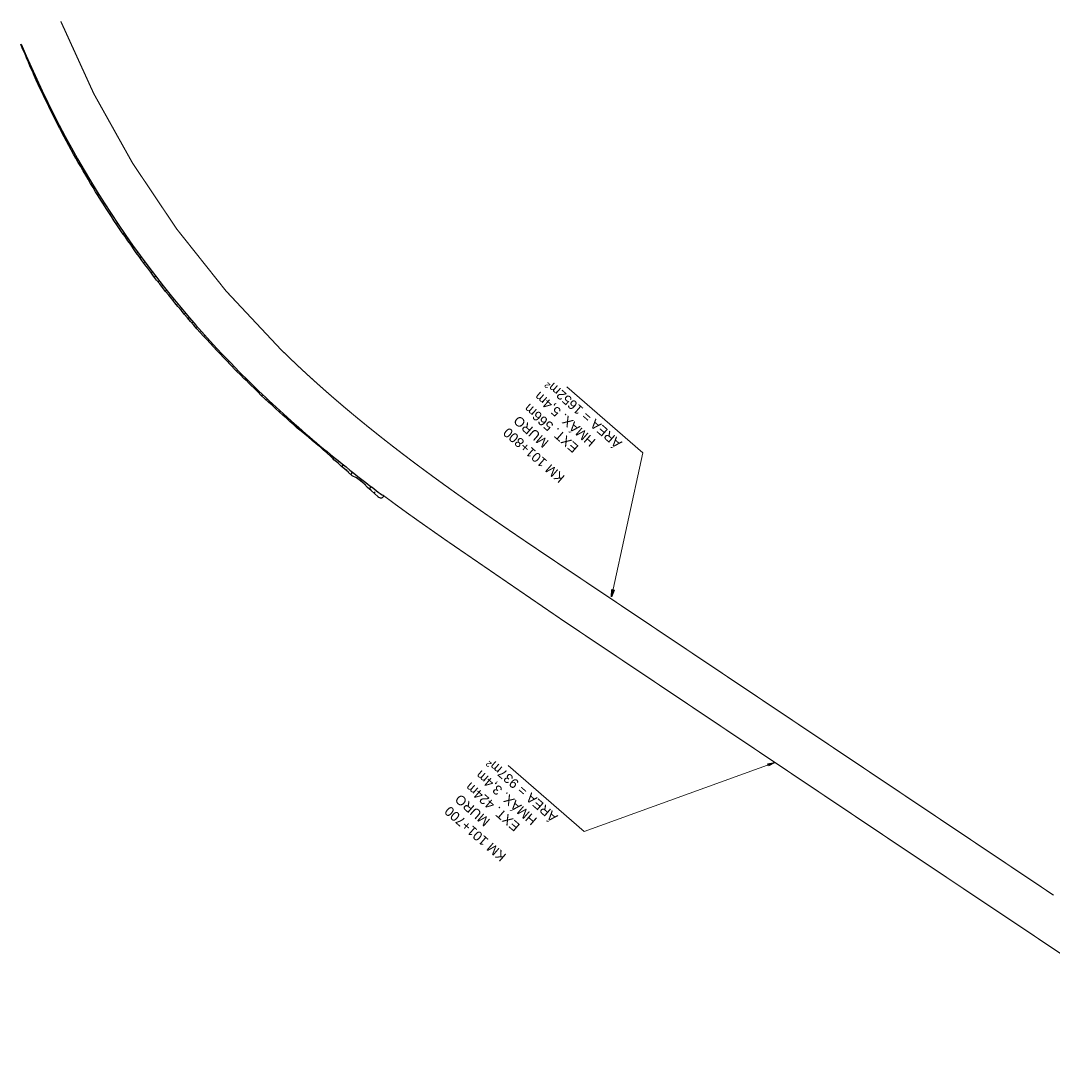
# Model space of a CAD drawing. Header units: metres. Extents: x 288738 to 324331, y 7399322 to 7465117.
# Drawn here: x 290110.6 to 290545.4, y 7463483.7 to 7463920.1 of the extents above; entities that cross this region are included whole.
import ezdxf

# ---------------------------------------------------------------- set-up
doc = ezdxf.new("R2010")
doc.units = ezdxf.units.M
doc.header["$LTSCALE"] = 10
for name, color, linetype in [('F-HZ-TALUDES-TIC', 7, 'Continuous'), ('U-HZ-TALUDES', 2, 'Continuous'), ('U-PLATAFORMA', 2, 'Continuous')]:
    doc.layers.add(name, color=color, linetype=linetype)
doc.layers.add('U-HZ-MURO', color=210, linetype='Continuous', lineweight=13)
doc.layers.add('U-HZ-TEXTO-MUROS', color=2, linetype='Continuous', lineweight=0)
doc.styles.add('ARIAL', font='arial.ttf')
doc.styles.add('DIM', font='arial.ttf', dxfattribs={"width": 0.8})
doc.dimstyles.new('U-1_2000', dxfattribs={"dimscale": 2, "dimtxt": 1.5, "dimasz": 0.75, "dimexe": 0.75, "dimexo": 0.75, "dimgap": 0.25, "dimtad": 1, "dimzin": 4, "dimtxsty": 'DIM', "dimblk": 'ARCHTICK', "dimcen": 0.7, "dimdle": 0.75, "dimclrd": 256, "dimclre": 256, "dimclrt": 256, "dimaunit": 1, "dimadec": 3, "dimazin": 2, "dimtfac": 1, "dimtofl": 0, "dimtmove": 0, "dimatfit": 3, "dimldrblk": 'CLOSEDBLANK', "dimfxl": 0, "dimtolj": 1, "dimtzin": 0, "dimlwd": -1, "dimlwe": -1, "dimarcsym": 0})

# ---------------------------------------------------------------- blocks, each defined once
blk = doc.blocks.new('_ArchTick')
at = {"color": 0, "linetype": 'ByBlock', "const_width": 0.15}
blk.add_lwpolyline([(-0.5, -0.5), (0.5, 0.5)], dxfattribs=at)

msp = doc.modelspace()

# ---------------------------------------------------------------- linework, layer by layer
at = {"layer": 'F-HZ-TALUDES-TIC', "color": 10, "linetype": 'Continuous', "lineweight": -3, "ltscale": 0.05}
for p, q in [((290110.882974022, 7463909.431854427), (290111.1237724266, 7463909.532282847)), ((290111.8924736003, 7463907.146281214), (290111.992002648, 7463907.188471327)), ((290112.8689717885, 7463904.846282387), (290113.0724552398, 7463904.933936159)), ((290113.872022912, 7463902.556828482), (290113.9695707127, 7463902.599522373)), ((290114.7953037913, 7463900.236101491), (290115.0745415275, 7463900.360250991)), ((290115.8403117137, 7463897.966506511), (290115.9680184649, 7463898.024175534)), ((290116.8642136646, 7463895.686718101), (290117.1299770196, 7463895.808593119)), ((290117.8915864079, 7463893.407745713), (290118.0343918907, 7463893.474240877)), ((290118.9046426141, 7463891.123296968), (290119.2378615542, 7463891.280815635)), ((290120.0261255322, 7463888.891100999), (290120.1687558108, 7463888.959540474)), ((290121.1085278308, 7463886.640118811), (290121.3976800905, 7463886.780935697)), ((290122.1774328184, 7463884.381912651), (290122.3370837379, 7463884.460812367)), ((290123.3179650166, 7463882.158118073), (290123.6090092675, 7463882.304061559)), ((290124.3985263315, 7463879.903780314), (290124.5670674004, 7463879.989523432)), ((290125.4933250271, 7463877.657244142), (290125.8742134579, 7463877.853807987)), ((290126.6416782723, 7463875.436705186), (290126.8337420105, 7463875.537239725)), ((290127.83341893, 7463873.239417686), (290128.189647432, 7463873.428526754)), ((290128.9903138716, 7463871.023331868), (290129.1787477316, 7463871.124771876)), ((290130.1686279234, 7463868.818515364), (290130.557830401, 7463869.030960246)), ((290131.3387806049, 7463866.609388167), (290131.5496824904, 7463866.726102887)), ((290132.5165328291, 7463864.404219513), (290132.9754845125, 7463864.661699019)), ((290133.7736233353, 7463862.243753782), (290133.9880860375, 7463862.365713252)), ((290135.0264331771, 7463860.080316616), (290135.4439784955, 7463860.320983636)), ((290136.2726033581, 7463857.913117062), (290136.4850720526, 7463858.037230212)), ((290137.5495192237, 7463855.764496463), (290137.962951468, 7463856.009232515)), ((290138.8122890973, 7463853.60724018), (290139.0264075846, 7463853.735674853)), ((290140.0494260904, 7463851.435715521), (290140.5302442354, 7463851.727932064)), ((290141.399072615, 7463849.335021839), (290141.6154297224, 7463849.468236463)), ((290142.648763194, 7463847.172230191), (290143.1454252243, 7463847.482019398)), ((290144.0243352534, 7463845.084833648), (290144.2483094482, 7463845.226348385)), ((290145.3326529945, 7463842.955071162), (290145.8109919092, 7463843.261201884)), ((290146.6628367922, 7463840.838456886), (290146.9130589495, 7463841.00065114)), ((290148.0543659023, 7463838.761726383), (290148.5274937699, 7463839.072323811)), ((290149.4005144292, 7463836.657031141), (290149.6515398576, 7463836.823915485)), ((290150.759436646, 7463834.559687804), (290151.2895947623, 7463834.916595874)), ((290152.1700757793, 7463832.495820821), (290152.4297126098, 7463832.672810019)), ((290153.5593344457, 7463830.420642179), (290154.1003055825, 7463830.794024137)), ((290155.0492512973, 7463828.415788625), (290155.2859004291, 7463828.581159251)), ((290156.489707319, 7463826.37310762), (290156.9580828868, 7463826.704472059)), ((290157.9023384607, 7463824.310877595), (290158.1536001335, 7463824.490836549)), ((290159.3344870553, 7463822.261830576), (290159.8644217044, 7463822.646054522)), ((290160.8155469585, 7463820.247930412), (290161.0756955467, 7463820.438862341)), ((290162.328057894, 7463818.257375216), (290162.8185949216, 7463818.621797276)), ((290163.8251840036, 7463816.255272251), (290164.0689826115, 7463816.4385974)), ((290165.3076883613, 7463814.242278552), (290165.8183138963, 7463814.630905711)), ((290166.8115609525, 7463812.245188952), (290167.0739804714, 7463812.447327769)), ((290168.3452683341, 7463810.271452735), (290168.8653504942, 7463810.676897515)), ((290169.8947952039, 7463808.309844166), (290170.1501473913, 7463808.511305083)), ((290171.4048600404, 7463806.317472274), (290171.9563086422, 7463806.757755524)), ((290173.0708404442, 7463804.455328404), (290173.2936882759, 7463804.635376891)), ((290174.6237768884, 7463802.496173033), (290175.0914593498, 7463802.878542829)), ((290176.1756570763, 7463800.536240001), (290176.4262841718, 7463800.743587492)), ((290177.7724244962, 7463798.613477171), (290178.2729674757, 7463799.032500693)), ((290179.3828947531, 7463796.701345009), (290179.631560457, 7463796.911979676)), ((290180.9876985162, 7463794.784424479), (290181.499683339, 7463795.223235786)), ((290182.6194411751, 7463792.89068883), (290182.8745453048, 7463793.111914434)), ((290184.2700237156, 7463791.013131404), (290184.7703197714, 7463791.45210061)), ((290185.9560037858, 7463789.167635624), (290186.1886193551, 7463789.374138534)), ((290187.606882779, 7463787.290538047), (290188.0836807773, 7463787.718786852)), ((290189.3127115641, 7463785.462945229), (290189.5350679471, 7463785.665004775)), ((290191.0104249997, 7463783.627981133), (290191.4417587536, 7463784.024538718)), ((290192.7120999609, 7463781.796704863), (290192.9242893012, 7463781.994071918)), ((290194.4575558768, 7463780.007011903), (290194.841271798, 7463780.368100979)), ((290196.1544396961, 7463778.171134022), (290196.3562192603, 7463778.36323631)), ((290197.8408040225, 7463776.325852684), (290198.2843820597, 7463776.753092199)), ((290199.5584342204, 7463774.511405298), (290199.7891280241, 7463774.736196375)), ((290201.3310617781, 7463772.74857422), (290201.7669499551, 7463773.178270263)), ((290203.1168068901, 7463770.999005243), (290203.3205796125, 7463771.202229212)), ((290204.9088289207, 7463769.256388576), (290205.292629539, 7463769.643625542)), ((290206.6940319539, 7463767.510001492), (290206.8815848596, 7463767.701402167)), ((290208.4685011597, 7463765.749623147), (290208.8568498484, 7463766.150277562)), ((290210.2550488733, 7463764.000880657), (290210.4543688394, 7463764.208741193)), ((290212.0192723054, 7463762.230350449), (290212.4595364708, 7463762.694382474)), ((290213.8599880871, 7463760.538675196), (290214.067685984, 7463760.759896676)), ((290215.7034700195, 7463758.850017959), (290216.1003064802, 7463759.277098165)), ((290217.5748710724, 7463757.192555537), (290217.7541479066, 7463757.387479762)), ((290219.4194449261, 7463755.505784257), (290219.7761892111, 7463755.897603577)), ((290221.2656942135, 7463753.820214869), (290221.4465967251, 7463754.020893406)), ((290223.1101082301, 7463752.132924967), (290223.4861954192, 7463752.55424514)), ((290224.9809526009, 7463750.476047031), (290225.1665306755, 7463750.685968056)), ((290226.842631057, 7463748.807778415), (290227.2260524523, 7463749.245655943)), ((290228.8026871852, 7463747.257404016), (290228.9543995241, 7463747.432298355)), ((290230.7107111216, 7463745.643885183), (290230.9957402511, 7463745.975524333)), ((290232.6156516341, 7463744.027466187), (290232.7541283428, 7463744.190062736)), ((290234.4979734218, 7463742.382558558), (290234.797095053, 7463742.736945147)), ((290236.4638935119, 7463740.839275238), (290236.5858312126, 7463740.985021682)), ((290238.3450427045, 7463739.192706804), (290238.6269779164, 7463739.532626597)), ((290240.2193291207, 7463737.538567646), (290240.3857580918, 7463737.740941823)), ((290241.9880272965, 7463735.774257354), (290242.473765132, 7463736.369842075)), ((290243.9088441353, 7463734.190278392), (290244.1566702062, 7463734.496645009)), ((290245.6950204482, 7463732.44443133), (290246.3382690448, 7463733.246023724)), ((290247.6250467187, 7463730.855465188), (290247.9563796083, 7463731.271634949)), ((290249.4848120692, 7463729.186321469), (290250.2383856286, 7463730.140184203)), ((290251.6154543932, 7463727.92234352), (290251.8901002073, 7463728.272586847)), ((290253.6553078729, 7463726.486269307), (290254.1254857421, 7463727.090320443)), ((290255.4922320464, 7463724.793643051), (290255.790995934, 7463725.180260627)), ((290257.3209186937, 7463723.091919385), (290258.0574543505, 7463724.051794366)), ((290259.208591364, 7463721.452921725), (290259.6221640557, 7463721.995645577))]:
    msp.add_line(p, q, dxfattribs=at)
at = {"layer": 'U-HZ-MURO', "ltscale": 0.05, "const_width": 0.5}
for points in [[(290545.0885366337, 7463552.256456341), (290345.3845971488, 7463686.001419422, -0.0006349119092244038), (290327.6934160985, 7463697.882058185, -0.001269791646679978), (290318.8986723364, 7463703.836968096, -0.002538674973132382), (290304.3325965283, 7463713.862296156, -0.003171915234360535), (290292.8003861255, 7463721.995169538, -0.004430945225551226), (290279.1463014223, 7463731.93872766, -0.005053919426706046), (290267.3762885546, 7463740.856726543, -0.006273703939341853), (290254.4593881313, 7463751.112465097, -0.006864615937320586), (290242.935833941, 7463760.766233402, -0.007985521744516765), (290230.8191604375, 7463771.545115609, -0.008506568800057197), (290219.81079459, 7463782.008405564, -0.1019754162235403), (290127.4268251613, 7463919.832083039)], [(290614.4920928813, 7463483.934187664), (290597.582124692, 7463494.631783338), (290575.3346992469, 7463509.393269692), (290532.906617943, 7463537.834593278), (290481.5478120219, 7463572.118695138), (290427.8347713991, 7463608.10998577), (290380.6772328292, 7463639.702100629), (290338.5718711219, 7463667.895015348), (290289.5163993191, 7463701.523314754), (290278.4604509526, 7463709.282307973, -0.008258726323909109), (290262.797496499, 7463720.665155256, -0.008258726323909109)]]:
    msp.add_lwpolyline(points, format="xyb", dxfattribs=at)
at = {"layer": 'U-HZ-TALUDES', "color": 2, "linetype": 'Continuous', "lineweight": -3}
msp.add_polyline3d([(290261.0077528009, 7463719.738876015, 710.2476811455717), (290260.7875880628, 7463719.931746329, 711.8649118200511), (290260.7863113985, 7463719.932950556, 711.8647075350916), (290259.5490829614, 7463721.153726883, 711.625586678776), (290258.02009881, 7463722.49726715, 711.4675258172601), (290256.4711237466, 7463723.814669435, 711.3478625904602), (290255.1853779173, 7463725.100522858, 711.0995405568045), (290255.0000986024, 7463725.232896183, 711.1062490552553), (290253.5082356796, 7463726.623343672, 710.9052184814813), (290251.8542082484, 7463727.806130441, 710.973768292991), (290249.9839412143, 7463728.716480098, 711.3962389283278), (290248.4973745426, 7463730.115818387, 711.2032544128676), (290248.3978736776, 7463730.209370049, 711.190642452066), (290248.395038972, 7463730.212036068, 711.1902829195949), (290246.9410237701, 7463731.427055723, 711.1287636217608), (290245.3648192153, 7463732.714044319, 711.0917117614366), (290243.9288494284, 7463734.175228509, 710.8371303894819), (290242.3012643871, 7463735.399652707, 710.8932321845693), (290241.9756853138, 7463735.789017305, 710.7923938408911), (290241.9682049038, 7463735.798522393, 710.7896446735716), (290240.9092574509, 7463736.913196134, 710.5828365246356), (290239.3993605608, 7463738.281811482, 710.4665499554544), (290237.8584971691, 7463739.613065854, 710.406113329281), (290236.3287641578, 7463740.958088122, 710.3352971533474), (290236.2208500772, 7463741.042966324, 710.3383045763841), (290236.219404195, 7463741.044247848, 710.3382336719714), (290234.7113113756, 7463742.199414692, 710.4076241154336), (290233.165233644, 7463743.526673381, 710.3755683982953), (290231.6580137066, 7463744.900089702, 710.2904994074114), (290230.2329029294, 7463746.019046806, 710.3539285592523), (290230.0494914562, 7463746.156125378, 710.367804811828), (290228.5209766695, 7463747.506233588, 710.3292888895992), (290226.9021047045, 7463748.75375603, 710.4353732903054), (290225.3912989237, 7463750.126083677, 710.384268551322), (290223.8378588039, 7463751.450933161, 710.4048720167377), (290223.8153216973, 7463751.467026965, 710.4075836989106), (290223.8125227939, 7463751.469025793, 710.4079204776801), (290222.3505324104, 7463752.850851081, 710.333344060253), (290220.8276562092, 7463754.2116264, 710.3225908441683), (290219.3235438053, 7463755.593918183, 710.2911919692829), (290217.8055456645, 7463756.961755565, 710.2877285718289), (290217.6073258582, 7463757.163163369, 710.2709355775701), (290217.5999976079, 7463757.17061408, 710.2703142310322), (290216.2804355904, 7463758.322906419, 710.3023027336943), (290214.7709305924, 7463759.701979184, 710.3020988992145), (290213.2646504762, 7463761.085489735, 710.3054367077725), (290211.7584442797, 7463762.470126419, 710.3168913018746), (290211.7366657326, 7463762.488502701, 710.3183247913995), (290211.7353351783, 7463762.489625456, 710.3184123734167), (290210.3251198009, 7463763.931937529, 710.2311846518883), (290208.8662961654, 7463765.367281227, 710.1912182393744), (290207.3905310402, 7463766.785717514, 710.1841709403573), (290206.1299093148, 7463768.096628232, 710.113882890559), (290205.983503255, 7463768.275281034, 710.0872048327026), (290204.4682150214, 7463769.658640315, 710.1513285360234), (290203.0124588992, 7463771.102500541, 710.1403369478845), (290201.5447149401, 7463772.534685551, 710.1558419274523), (290200.0954990825, 7463773.985498854, 710.1548385556648), (290199.87847712, 7463774.195153461, 710.1608909306284), (290198.6340940386, 7463775.424796226, 710.1851287025363), (290197.2776890381, 7463776.965465414, 710.0800550003953), (290195.8799803489, 7463778.465732031, 710.0425215480102), (290194.4905083301, 7463779.973486478, 710.0036223641034), (290193.0529049145, 7463781.436086697, 710.0404829022198), (290191.6445099007, 7463782.926360892, 710.0468714421528), (290190.2696704223, 7463784.447632262, 710.0173420961205), (290188.8630866361, 7463785.939987702, 710.0405167481231), (290187.4663138295, 7463787.441664349, 710.0599266637698), (290186.1215370733, 7463788.990020117, 710.0192259549414), (290184.7229387957, 7463790.490701624, 710.0601904547897), (290183.3795619431, 7463792.040263793, 710.0371725208316), (290182.0127191477, 7463793.569490968, 710.0549713557201), (290180.6901893616, 7463795.137055276, 710.0239407915955), (290179.3750618052, 7463796.7107178, 709.9930869120246), (290178.0573573717, 7463798.282050001, 709.9754709715642), (290176.7202917138, 7463799.837293095, 709.992794088019), (290175.4593045341, 7463801.455557941, 709.9210911055025), (290174.1754616378, 7463803.054531117, 709.8890598126883), (290172.9057292867, 7463804.664709921, 709.8487752385738), (290171.5118732423, 7463806.175422551, 709.9773155258665), (290170.2774182727, 7463807.814042686, 709.9112459482724), (290169.0244829662, 7463809.437591366, 709.8787864433923), (290167.7290465846, 7463811.02797871, 709.91), (290166.4945452417, 7463812.665767495, 709.8737779437982), (290165.261113919, 7463814.304143739, 709.8461150091208), (290164.0466420943, 7463815.956678536, 709.8045551664625), (290162.825120093, 7463817.60366642, 709.7817286705243), (290161.5839042176, 7463819.236045098, 709.793187629122), (290160.3436145536, 7463820.869440087, 709.8130626023369), (290159.1401726588, 7463822.529944881, 709.7969567970792), (290157.9681361341, 7463824.2129697, 709.7519712633066), (290156.8239981134, 7463825.915463725, 709.6827325208178), (290155.6144113433, 7463827.571387279, 709.7035845779017), (290154.4737356043, 7463829.275662265, 709.6500180102197), (290153.1910534278, 7463830.881790291, 709.7788388903646), (290152.0940154662, 7463832.616062109, 709.6918477557087), (290150.9309137922, 7463834.30498999, 709.6947497640928), (290149.78565747, 7463836.006057967, 709.685833560097), (290148.7401852636, 7463837.773127054, 709.5670452028467), (290147.5711514528, 7463839.458273474, 709.6062735680129), (290146.4439192703, 7463841.171101889, 709.6051297330454), (290145.3590091608, 7463842.911205488, 709.5633999198905), (290144.3027496487, 7463844.669182549, 709.4976670013752), (290143.1613288872, 7463846.373235218, 709.542495786635), (290142.0541047466, 7463848.099192561, 709.5564790856364), (290141.0919275147, 7463849.914503193, 709.4098652259436), (290139.9313909247, 7463851.607951784, 709.5058172298304), (290138.9313590589, 7463853.399055485, 709.4236524769376), (290137.9134381589, 7463855.178812101, 709.37242802281), (290136.8312690203, 7463856.920434976, 709.4056785203338), (290135.8257287199, 7463858.707159866, 709.3597736192373), (290134.7944859182, 7463860.478792433, 709.3534362359765), (290133.7680983862, 7463862.253305824, 709.3512153381891), (290132.7217749761, 7463864.016772733, 709.3815469080565), (290131.7618787655, 7463865.828821092, 709.3224947345584), (290130.7849883928, 7463867.631070621, 709.29281897567), (290129.8404453535, 7463869.450773088, 709.2361499982542), (290128.8657108785, 7463871.253820369, 709.2237218219424), (290127.9248816136, 7463873.07493808, 709.1826337213544), (290127.0024683885, 7463874.733736597, 709.211438968672), (290126.930391863, 7463874.867610034, 709.2120399110854), (290126.0030019705, 7463876.695626136, 709.1753666458663), (290125.0430770323, 7463878.506736325, 709.1851191369739), (290124.1838019547, 7463880.369188853, 709.0916426800297), (290123.2909250165, 7463882.213986152, 709.0458792856671), (290122.3345504897, 7463884.027028931, 709.0808697062453), (290121.5042907452, 7463885.902347376, 708.9849649794731), (290120.5348573441, 7463887.709541143, 709.0537717122186), (290119.7237918537, 7463889.593288929, 708.9564352007196), (290118.7554379202, 7463891.401981694, 709.0431360245265), (290117.945702619, 7463893.285685205, 708.9641335177241), (290117.1150973913, 7463895.159136699, 708.9181362784017), (290116.2350357758, 7463897.009811302, 708.9363459975867), (290115.4531364986, 7463898.904905532, 708.8565675947497), (290114.5446742209, 7463900.743277659, 708.9252394378451), (290113.8309038043, 7463902.667690664, 708.7908104009605), (290112.9924067463, 7463904.537046022, 708.8024755492419), (290112.2327128986, 7463906.440274803, 708.7381206771815), (290111.3422392813, 7463908.288033385, 708.8255792814406), (290110.578745982, 7463910.189548214, 708.7849034027637)], dxfattribs=at)
at = {"layer": 'U-HZ-TALUDES', "ltscale": 0.05}
msp.add_arc((290262.0084666726, 7463721.039191725, 710.2476811455717), 1.640807485427635, 225.1431401231334, 322.5841733444377, dxfattribs=at)
at = {"layer": 'U-PLATAFORMA', "linetype": 'Continuous', "lineweight": -3}
for centre, radius, start, end in [((290507.9897202739, 7464075.050905524), 429.9999999884699, 202.5305539613795, 225.479431354862), ((290532.7989028555, 7464100.278790762), 465.3827886565558, 225.4794313486983, 227.428946315192), ((290574.3067671955, 7464145.46404955), 526.7392097859152, 227.4289463195206, 229.2590541521398), ((290600.2581882935, 7464175.591782899), 566.5029693383949, 229.2590541708945, 230.83228354871), ((290669.5813358009, 7464260.688210347), 676.2622547987413, 230.8322835715473, 232.2700917001539), ((290714.3927292065, 7464318.604870737), 749.4906682027366, 232.270091700467, 232.9379961293278)]:
    msp.add_arc(centre, radius, start, end, dxfattribs=at)

# ---------------------------------------------------------------- texts
at = {"layer": 'U-HZ-TEXTO-MUROS', "color": 2, "linetype": 'Continuous', "lineweight": -3, "char_height": 3.999999999999999, "width": 47.66249904287611, "attachment_point": 9, "rotation": 139.06281773227286, "style": 'ARIAL'}
for s, insert in [('{\\C256;KM 101+800\\PMURO \\PEXT.^I566m\\PHMÁX. 5,4m\\PÁREA = 1652m²}', (290333.2459319527, 7463769.442098072)), ('{\\C256;KM 101+700\\PMURO \\PEXT.^I424m\\PHMÁX. 3,4m\\PÁREA = 937m²}', (290308.5838880732, 7463610.197897887))]:
    msp.add_mtext(s, dxfattribs=dict(at, insert=insert))

# ---------------------------------------------------------------- leaders
at = {"layer": 'U-HZ-TEXTO-MUROS', "color": 2, "linetype": 'Continuous', "lineweight": -3}
for points in [[(290359.1388335348, 7463677.810800376), (290372.3260797448, 7463738.276010161), (290340.3234527153, 7463766.034040502)], [(290427.8347713991, 7463608.10998577), (290347.6640358653, 7463579.031809976), (290315.6614088357, 7463606.789840317)]]:
    msp.add_leader(points, dimstyle='U-1_2000', override={"dimscale": 1, "dimasz": 3}, dxfattribs=at)

doc.saveas('drawing.dxf')
